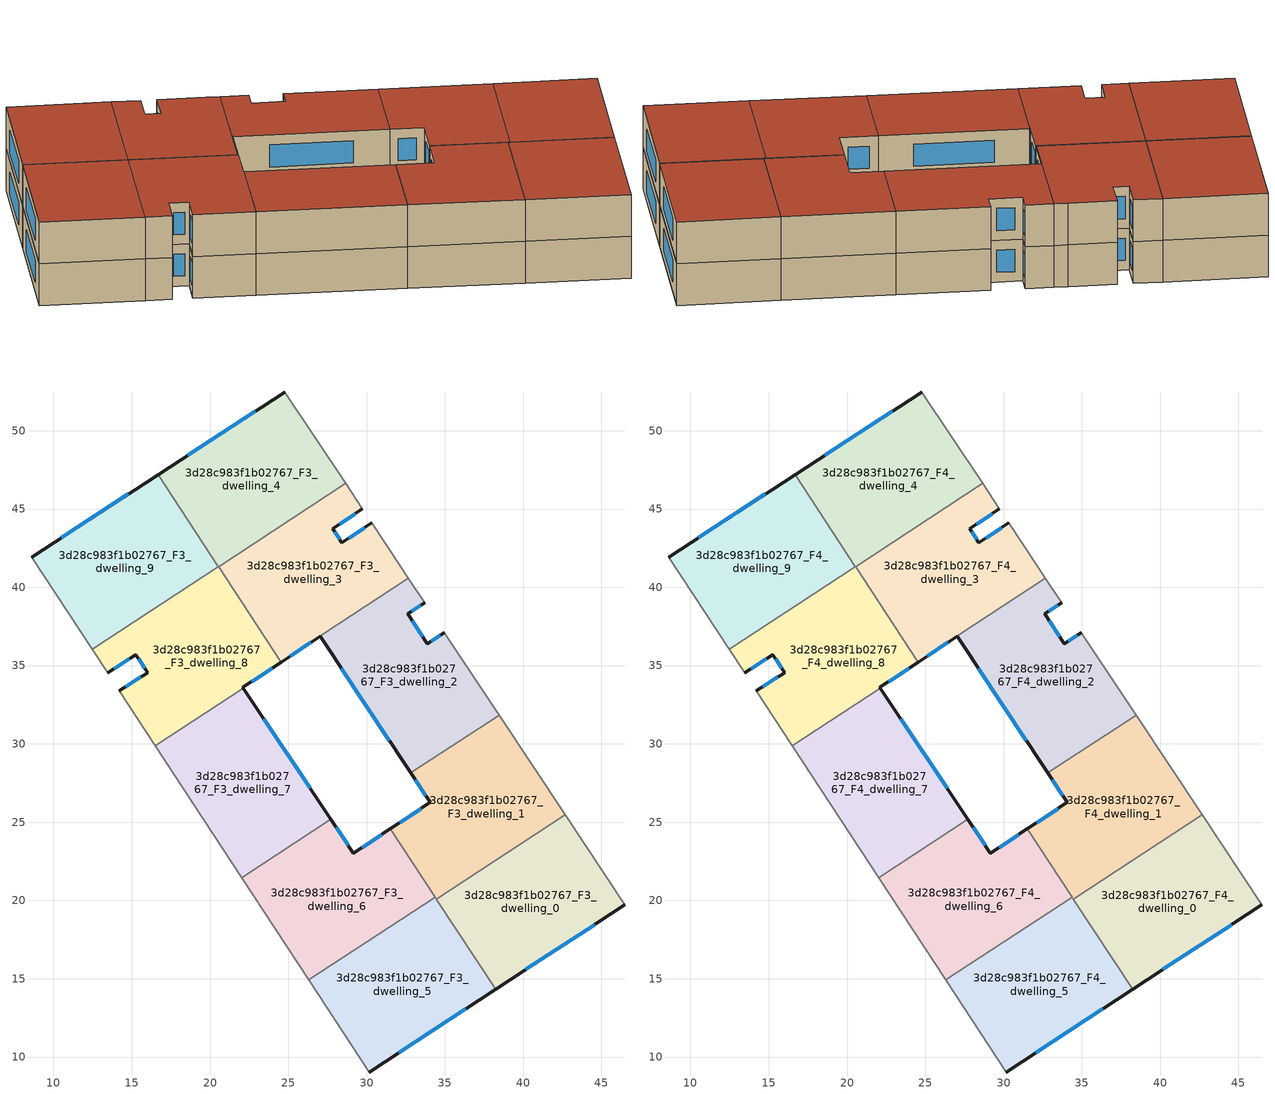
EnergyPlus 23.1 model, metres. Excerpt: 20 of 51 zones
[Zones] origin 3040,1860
3d28c983f1b02767_F3_dwelling_0
 floor to 3d28c983f1b02767_F2_dwelling_0 (EU_floor_Construction): 42.68,25.48 46.5,19.73 38.24,14.32 34.46,20.09 z9
 wall outside (EU_wall_Construction): 38.24,14.32 46.5,19.73 z9:12
 wall to 3d28c983f1b02767_F3_dwelling_1 (EU_wall_Construction): 42.68,25.48 34.46,20.09 z9:12
 wall adiabatic (EU_wall_Construction): 46.5,19.73 42.68,25.48 z9:12
 wall to 3d28c983f1b02767_F3_dwelling_5 (EU_wall_Construction): 34.46,20.09 38.24,14.32 z9:12
 window (EU_Window_Construction): 40.18,15.59 44.56,18.46 z9.7:11.3
3d28c983f1b02767_F3_dwelling_1
 floor to 3d28c983f1b02767_F2_dwelling_1 (EU_floor_Construction): 38.46,31.84 42.68,25.48 34.46,20.09 31.52,24.57 34.08,26.26 32.83,28.15 z9
 wall outside (EU_wall_Construction): 32.83,28.15 34.08,26.26 31.52,24.57 z9:12
 wall to 3d28c983f1b02767_F3_dwelling_2 (EU_wall_Construction): 38.46,31.84 32.83,28.15 z9:12
 wall adiabatic (EU_wall_Construction): 42.68,25.48 38.46,31.84 z9:12
 wall to 3d28c983f1b02767_F3_dwelling_6 (EU_wall_Construction): 31.52,24.57 34.38,20.22 z9:12
 wall to 3d28c983f1b02767_F3_dwelling_5 (EU_wall_Construction): 34.38,20.22 34.46,20.09 z9:12
 window (EU_Window_Construction): 33.48,25.86 32.12,24.97 / 33.12,27.7 33.79,26.7 z9.7:11.3
3d28c983f1b02767_F3_dwelling_2
 floor to 3d28c983f1b02767_F2_dwelling_2 (EU_floor_Construction): 34.97,37.11 38.46,31.84 32.83,28.15 27.03,36.86 24.54,35.22 24.52,35.25 32.66,40.59 33.7,39.02 32.61,38.3 33.88,36.39 z9
 wall outside (EU_wall_Construction): 34.97,37.11 33.88,36.39 32.61,38.3 33.7,39.02 / 24.54,35.22 27.03,36.86 32.83,28.15 z9:12
 wall adiabatic (EU_wall_Construction): 38.46,31.84 34.97,37.11 / 33.7,39.02 32.66,40.59 z9:12
 wall to 3d28c983f1b02767_F3_dwelling_3 (EU_wall_Construction): 32.66,40.59 24.52,35.25 z9:12
 wall to 3d28c983f1b02767_F3_dwelling_8 (EU_wall_Construction): 24.52,35.25 24.54,35.22 z9:12
 window (EU_Window_Construction): 34.71,36.94 34.13,36.56 / 28.39,34.82 31.46,30.19 / 25.13,35.61 26.44,36.48 / 32.87,38.47 33.45,38.85 / 33.58,36.84 32.91,37.86 z9.7:11.3
3d28c983f1b02767_F3_dwelling_3
 floor to 3d28c983f1b02767_F2_dwelling_3 (EU_floor_Construction): 29.73,45 27.83,43.75 28.42,42.86 30.33,44.11 32.12,41.42 32.66,40.59 24.52,35.25 20.55,41.32 28.65,46.63 z9
 wall outside (EU_wall_Construction): 30.33,44.11 28.42,42.86 27.83,43.75 29.73,45 z9:12
 wall adiabatic (EU_wall_Construction): 32.66,40.59 32.12,41.42 30.33,44.11 / 29.73,45 28.65,46.63 z9:12
 wall to 3d28c983f1b02767_F3_dwelling_4 (EU_wall_Construction): 28.65,46.63 20.55,41.32 z9:12
 wall to 3d28c983f1b02767_F3_dwelling_8 (EU_wall_Construction): 20.55,41.32 24.52,35.25 z9:12
 window (EU_Window_Construction): 28.28,44.04 29.29,44.71 / 28.28,43.06 27.97,43.54 / 29.88,43.81 28.87,43.15 z9.7:11.3
3d28c983f1b02767_F3_dwelling_4
 floor to 3d28c983f1b02767_F2_dwelling_4 (EU_floor_Construction): 24.78,52.47 28.65,46.63 20.55,41.32 16.69,47.2 z9
 wall outside (EU_wall_Construction): 24.78,52.47 16.69,47.2 z9:12
 wall adiabatic (EU_wall_Construction): 28.65,46.63 24.78,52.47 z9:12
 wall to 3d28c983f1b02767_F3_dwelling_9 (EU_wall_Construction): 16.69,47.2 20.54,41.32 z9:12
 window (EU_Window_Construction): 22.88,51.24 18.59,48.44 z9.7:11.3
3d28c983f1b02767_F3_dwelling_5
 floor to 3d28c983f1b02767_F2_dwelling_5 (EU_floor_Construction): 34.38,20.22 38.24,14.32 30.16,9.04 26.3,14.93 z9
 wall outside (EU_wall_Construction): 30.16,9.04 38.24,14.32 z9:12
 wall adiabatic (EU_wall_Construction): 26.3,14.93 30.16,9.04 z9:12
 wall to 3d28c983f1b02767_F3_dwelling_6 (EU_wall_Construction): 34.38,20.22 26.3,14.93 z9:12
 window (EU_Window_Construction): 32.06,10.28 36.34,13.08 z9.7:11.3
3d28c983f1b02767_F3_dwelling_6
 floor to 3d28c983f1b02767_F2_dwelling_6 (EU_floor_Construction): 31.52,24.57 34.38,20.22 26.3,14.93 22.02,21.46 27.71,25.19 29.16,23.01 z9
 wall outside (EU_wall_Construction): 31.52,24.57 29.16,23.01 27.71,25.19 z9:12
 wall adiabatic (EU_wall_Construction): 22.02,21.46 26.3,14.93 z9:12
 wall to 3d28c983f1b02767_F3_dwelling_7 (EU_wall_Construction): 27.71,25.19 22.02,21.46 z9:12
 window (EU_Window_Construction): 30.97,24.21 29.71,23.38 / 28.82,23.52 28.05,24.68 z9.7:11.3
3d28c983f1b02767_F3_dwelling_7
 floor to 3d28c983f1b02767_F2_dwelling_7 (EU_floor_Construction): 22.13,33.55 27.71,25.19 22.02,21.46 16.51,29.87 z9
 wall outside (EU_wall_Construction): 27.71,25.19 22.13,33.55 z9:12
 wall adiabatic (EU_wall_Construction): 16.51,29.87 22.02,21.46 z9:12
 wall to 3d28c983f1b02767_F3_dwelling_8 (EU_wall_Construction): 22.13,33.55 16.51,29.87 z9:12
 window (EU_Window_Construction): 26.4,27.15 23.44,31.59 z9.7:11.3
3d28c983f1b02767_F3_dwelling_8
 floor to 3d28c983f1b02767_F2_dwelling_8 (EU_floor_Construction): 20.54,41.32 24.54,35.22 22.1,33.6 22.13,33.55 16.51,29.87 14.21,33.39 16.01,34.55 15.27,35.71 13.46,34.53 12.47,36.03 z9
 wall outside (EU_wall_Construction): 13.46,34.53 15.27,35.71 16.01,34.55 14.21,33.39 / 22.13,33.55 22.1,33.6 24.54,35.22 z9:12
 wall adiabatic (EU_wall_Construction): 12.47,36.03 13.46,34.53 / 14.21,33.39 16.51,29.87 z9:12
 wall to 3d28c983f1b02767_F3_dwelling_9 (EU_wall_Construction): 20.54,41.32 12.47,36.03 z9:12
 window (EU_Window_Construction): 13.88,34.8 14.84,35.43 / 22.67,33.98 23.97,34.84 / 15.59,34.28 14.63,33.66 / 15.44,35.44 15.84,34.82 z9.7:11.3
3d28c983f1b02767_F3_dwelling_9
 floor to 3d28c983f1b02767_F2_dwelling_9 (EU_floor_Construction): 16.69,47.2 20.54,41.32 12.47,36.03 8.6,41.93 z9
 wall outside (EU_wall_Construction): 16.69,47.2 8.6,41.93 z9:12
 wall adiabatic (EU_wall_Construction): 8.6,41.93 12.47,36.03 z9:12
 window (EU_Window_Construction): 14.79,45.96 10.5,43.17 z9.7:11.3
3d28c983f1b02767_F4_dwelling_0
 floor to 3d28c983f1b02767_F3_dwelling_0 (EU_floor_Construction): 42.68,25.48 46.5,19.73 38.24,14.32 34.46,20.09 z12
 wall outside (EU_wall_Construction): 38.24,14.32 46.5,19.73 z12:15
 wall to 3d28c983f1b02767_F4_dwelling_1 (EU_wall_Construction): 42.68,25.48 34.46,20.09 z12:15
 wall adiabatic (EU_wall_Construction): 46.5,19.73 42.68,25.48 z12:15
 wall to 3d28c983f1b02767_F4_dwelling_5 (EU_wall_Construction): 34.46,20.09 38.24,14.32 z12:15
 window (EU_Window_Construction): 40.18,15.59 44.56,18.46 z12.7:14.3
 roof outside (EU_roof_Construction): 46.5,19.73 42.68,25.48 34.46,20.09 38.24,14.32 z15
3d28c983f1b02767_F4_dwelling_1
 floor to 3d28c983f1b02767_F3_dwelling_1 (EU_floor_Construction): 38.46,31.84 42.68,25.48 34.46,20.09 31.52,24.57 34.08,26.26 32.83,28.15 z12
 wall outside (EU_wall_Construction): 32.83,28.15 34.08,26.26 31.52,24.57 z12:15
 wall to 3d28c983f1b02767_F4_dwelling_2 (EU_wall_Construction): 38.46,31.84 32.83,28.15 z12:15
 wall adiabatic (EU_wall_Construction): 42.68,25.48 38.46,31.84 z12:15
 wall to 3d28c983f1b02767_F4_dwelling_6 (EU_wall_Construction): 31.52,24.57 34.38,20.22 z12:15
 wall to 3d28c983f1b02767_F4_dwelling_5 (EU_wall_Construction): 34.38,20.22 34.46,20.09 z12:15
 window (EU_Window_Construction): 33.48,25.86 32.12,24.97 / 33.12,27.7 33.79,26.7 z12.7:14.3
 roof outside (EU_roof_Construction): 42.68,25.48 38.46,31.84 32.83,28.15 34.08,26.26 31.52,24.57 34.46,20.09 z15
3d28c983f1b02767_F4_dwelling_2
 floor to 3d28c983f1b02767_F3_dwelling_2 (EU_floor_Construction): 34.97,37.11 38.46,31.84 32.83,28.15 27.03,36.86 24.54,35.22 24.52,35.25 32.66,40.59 33.7,39.02 32.61,38.3 33.88,36.39 z12
 wall outside (EU_wall_Construction): 34.97,37.11 33.88,36.39 32.61,38.3 33.7,39.02 / 24.54,35.22 27.03,36.86 32.83,28.15 z12:15
 wall adiabatic (EU_wall_Construction): 38.46,31.84 34.97,37.11 / 33.7,39.02 32.66,40.59 z12:15
 wall to 3d28c983f1b02767_F4_dwelling_3 (EU_wall_Construction): 32.66,40.59 24.52,35.25 z12:15
 wall to 3d28c983f1b02767_F4_dwelling_8 (EU_wall_Construction): 24.52,35.25 24.54,35.22 z12:15
 window (EU_Window_Construction): 34.71,36.94 34.13,36.56 / 28.39,34.82 31.46,30.19 / 25.13,35.61 26.44,36.48 / 32.87,38.47 33.45,38.85 / 33.58,36.84 32.91,37.86 z12.7:14.3
 roof outside (EU_roof_Construction): 38.46,31.84 34.97,37.11 33.88,36.39 32.61,38.3 33.7,39.02 32.66,40.59 24.52,35.25 24.54,35.22 27.03,36.86 32.83,28.15 z15
3d28c983f1b02767_F4_dwelling_3
 floor to 3d28c983f1b02767_F3_dwelling_3 (EU_floor_Construction): 29.73,45 27.83,43.75 28.42,42.86 30.33,44.11 32.12,41.42 32.66,40.59 24.52,35.25 20.55,41.32 28.65,46.63 z12
 wall outside (EU_wall_Construction): 30.33,44.11 28.42,42.86 27.83,43.75 29.73,45 z12:15
 wall adiabatic (EU_wall_Construction): 32.66,40.59 32.12,41.42 30.33,44.11 / 29.73,45 28.65,46.63 z12:15
 wall to 3d28c983f1b02767_F4_dwelling_4 (EU_wall_Construction): 28.65,46.63 20.55,41.32 z12:15
 wall to 3d28c983f1b02767_F4_dwelling_8 (EU_wall_Construction): 20.55,41.32 24.52,35.25 z12:15
 window (EU_Window_Construction): 28.28,44.04 29.29,44.71 / 28.28,43.06 27.97,43.54 / 29.88,43.81 28.87,43.15 z12.7:14.3
 roof outside (EU_roof_Construction): 32.66,40.59 32.12,41.42 30.33,44.11 28.42,42.86 27.83,43.75 29.73,45 28.65,46.63 20.55,41.32 24.52,35.25 z15
3d28c983f1b02767_F4_dwelling_4
 floor to 3d28c983f1b02767_F3_dwelling_4 (EU_floor_Construction): 24.78,52.47 28.65,46.63 20.55,41.32 16.69,47.2 z12
 wall outside (EU_wall_Construction): 24.78,52.47 16.69,47.2 z12:15
 wall adiabatic (EU_wall_Construction): 28.65,46.63 24.78,52.47 z12:15
 wall to 3d28c983f1b02767_F4_dwelling_9 (EU_wall_Construction): 16.69,47.2 20.54,41.32 z12:15
 window (EU_Window_Construction): 22.88,51.24 18.59,48.44 z12.7:14.3
 roof outside (EU_roof_Construction): 28.65,46.63 24.78,52.47 16.69,47.2 20.55,41.32 z15
3d28c983f1b02767_F4_dwelling_5
 floor to 3d28c983f1b02767_F3_dwelling_5 (EU_floor_Construction): 34.38,20.22 38.24,14.32 30.16,9.04 26.3,14.93 z12
 wall outside (EU_wall_Construction): 30.16,9.04 38.24,14.32 z12:15
 wall adiabatic (EU_wall_Construction): 26.3,14.93 30.16,9.04 z12:15
 wall to 3d28c983f1b02767_F4_dwelling_6 (EU_wall_Construction): 34.38,20.22 26.3,14.93 z12:15
 window (EU_Window_Construction): 32.06,10.28 36.34,13.08 z12.7:14.3
 roof outside (EU_roof_Construction): 38.24,14.32 34.38,20.22 26.3,14.93 30.16,9.04 z15
3d28c983f1b02767_F4_dwelling_6
 floor to 3d28c983f1b02767_F3_dwelling_6 (EU_floor_Construction): 31.52,24.57 34.38,20.22 26.3,14.93 22.02,21.46 27.71,25.19 29.16,23.01 z12
 wall outside (EU_wall_Construction): 31.52,24.57 29.16,23.01 27.71,25.19 z12:15
 wall adiabatic (EU_wall_Construction): 22.02,21.46 26.3,14.93 z12:15
 wall to 3d28c983f1b02767_F4_dwelling_7 (EU_wall_Construction): 27.71,25.19 22.02,21.46 z12:15
 window (EU_Window_Construction): 30.97,24.21 29.71,23.38 / 28.82,23.52 28.05,24.68 z12.7:14.3
 roof outside (EU_roof_Construction): 34.38,20.22 31.52,24.57 29.16,23.01 27.71,25.19 22.02,21.46 26.3,14.93 z15
3d28c983f1b02767_F4_dwelling_7
 floor to 3d28c983f1b02767_F3_dwelling_7 (EU_floor_Construction): 22.13,33.55 27.71,25.19 22.02,21.46 16.51,29.87 z12
 wall outside (EU_wall_Construction): 27.71,25.19 22.13,33.55 z12:15
 wall adiabatic (EU_wall_Construction): 16.51,29.87 22.02,21.46 z12:15
 wall to 3d28c983f1b02767_F4_dwelling_8 (EU_wall_Construction): 22.13,33.55 16.51,29.87 z12:15
 window (EU_Window_Construction): 26.4,27.15 23.44,31.59 z12.7:14.3
 roof outside (EU_roof_Construction): 27.71,25.19 22.13,33.55 16.51,29.87 22.02,21.46 z15
3d28c983f1b02767_F4_dwelling_8
 floor to 3d28c983f1b02767_F3_dwelling_8 (EU_floor_Construction): 20.54,41.32 24.54,35.22 22.1,33.6 22.13,33.55 16.51,29.87 14.21,33.39 16.01,34.55 15.27,35.71 13.46,34.53 12.47,36.03 z12
 wall outside (EU_wall_Construction): 13.46,34.53 15.27,35.71 16.01,34.55 14.21,33.39 / 22.13,33.55 22.1,33.6 24.54,35.22 z12:15
 wall adiabatic (EU_wall_Construction): 12.47,36.03 13.46,34.53 / 14.21,33.39 16.51,29.87 z12:15
 wall to 3d28c983f1b02767_F4_dwelling_9 (EU_wall_Construction): 20.54,41.32 12.47,36.03 z12:15
 window (EU_Window_Construction): 13.88,34.8 14.84,35.43 / 22.67,33.98 23.97,34.84 / 15.59,34.28 14.63,33.66 / 15.44,35.44 15.84,34.82 z12.7:14.3
 roof outside (EU_roof_Construction): 22.13,33.55 22.1,33.6 24.54,35.22 20.54,41.32 12.47,36.03 13.46,34.53 15.27,35.71 16.01,34.55 14.21,33.39 16.51,29.87 z15
3d28c983f1b02767_F4_dwelling_9
 floor to 3d28c983f1b02767_F3_dwelling_9 (EU_floor_Construction): 16.69,47.2 20.54,41.32 12.47,36.03 8.6,41.93 z12
 wall outside (EU_wall_Construction): 16.69,47.2 8.6,41.93 z12:15
 wall adiabatic (EU_wall_Construction): 8.6,41.93 12.47,36.03 z12:15
 window (EU_Window_Construction): 14.79,45.96 10.5,43.17 z12.7:14.3
 roof outside (EU_roof_Construction): 20.54,41.32 16.69,47.2 8.6,41.93 12.47,36.03 z15
[Building]
EU S2 Campaign: North Axis=0; Terrain=City; Solar Distribution=FullExterior
[Site:Location]
Budapest.Ferenc.Liszt.Intl.AP: Latitude=47.437; Longitude=19.256; Time Zone=1; Elevation=185
[SizingPeriod:WeatherFileDays]
AnnualSizingPeriod: Begin Month=1; Begin Day of Month=1; End Month=12; End Day of Month=31; Day of Week for Start Day=Monday; Use Weather File Daylight Saving Period=No; Use Weather File Rain and Snow Indicators=No
[MATERIAL]
EU_InternalMass_Material: Roughness=MediumRough; Thickness=0.1; Conductivity=1; Density=1800; Specific Heat=900; Thermal Absorptance=0.9; Solar Absorptance=0.7; Visible Absorptance=0.7
[MATERIAL:NOMASS] Roughness=MediumRough; Thermal Absorptance=0.9; Solar Absorptance=0.7; Visible Absorptance=0.7
Name | Thermal Resistance
EU_wall_NoMass | 0.832559
EU_roof_NoMass | 1.39638
EU_floor_NoMass | 0.872794
[WINDOWMATERIAL:SIMPLEGLAZINGSYSTEM]
EU_Window_SimpleGlazing: UFactor=2.79869; Solar Heat Gain Coefficient=0.75; Visible Transmittance=0.75
[CONSTRUCTION]
EU_wall_Construction: EU_wall_NoMass
EU_roof_Construction: EU_roof_NoMass
EU_floor_Construction: EU_floor_NoMass
EU_Window_Construction: EU_Window_SimpleGlazing
EU_InternalMass_Construction: EU_InternalMass_Material
[ZONE] Type=1; Multiplier=1; Ceiling Height=autocalculate; Floor Area=autocalculate; Part of Total Floor Area=Yes
Name | Volume
3d28c983f1b02767_F3_dwelling_0; 3d28c983f1b02767_F4_dwelling_0 | 203.931
3d28c983f1b02767_F3_dwelling_1; 3d28c983f1b02767_F4_dwelling_1 | 203.919
3d28c983f1b02767_F3_dwelling_2; 3d28c983f1b02767_F4_dwelling_2 | 203.936
3d28c983f1b02767_F3_dwelling_3; 3d28c983f1b02767_F4_dwelling_3 | 203.929
3d28c983f1b02767_F3_dwelling_4; 3d28c983f1b02767_F4_dwelling_4 | 203.93
3d28c983f1b02767_F3_dwelling_5; 3d28c983f1b02767_F4_dwelling_5 | 203.903
3d28c983f1b02767_F3_dwelling_6; 3d28c983f1b02767_F4_dwelling_6 | 203.917
3d28c983f1b02767_F3_dwelling_7; 3d28c983f1b02767_F4_dwelling_7 | 203.906
3d28c983f1b02767_F3_dwelling_8; 3d28c983f1b02767_F4_dwelling_8 | 203.914
3d28c983f1b02767_F3_dwelling_9; 3d28c983f1b02767_F4_dwelling_9 | 203.933
[INTERNALMASS] Construction=EU_InternalMass_Construction
Name | Zone or ZoneList | Surface Area
3d28c983f1b02767_F3_dwelling_0_EU_InternalMass | 3d28c983f1b02767_F3_dwelling_0 | 67.9769
3d28c983f1b02767_F3_dwelling_1_EU_InternalMass | 3d28c983f1b02767_F3_dwelling_1 | 67.9731
3d28c983f1b02767_F3_dwelling_2_EU_InternalMass | 3d28c983f1b02767_F3_dwelling_2 | 67.9788
3d28c983f1b02767_F3_dwelling_3_EU_InternalMass | 3d28c983f1b02767_F3_dwelling_3 | 67.9765
3d28c983f1b02767_F3_dwelling_4_EU_InternalMass | 3d28c983f1b02767_F3_dwelling_4 | 67.9766
3d28c983f1b02767_F3_dwelling_5_EU_InternalMass | 3d28c983f1b02767_F3_dwelling_5 | 67.9674
3d28c983f1b02767_F3_dwelling_6_EU_InternalMass | 3d28c983f1b02767_F3_dwelling_6 | 67.9722
3d28c983f1b02767_F3_dwelling_7_EU_InternalMass | 3d28c983f1b02767_F3_dwelling_7 | 67.9686
3d28c983f1b02767_F3_dwelling_8_EU_InternalMass | 3d28c983f1b02767_F3_dwelling_8 | 67.9714
3d28c983f1b02767_F3_dwelling_9_EU_InternalMass | 3d28c983f1b02767_F3_dwelling_9 | 67.9777
3d28c983f1b02767_F4_dwelling_0_EU_InternalMass | 3d28c983f1b02767_F4_dwelling_0 | 67.9769
3d28c983f1b02767_F4_dwelling_1_EU_InternalMass | 3d28c983f1b02767_F4_dwelling_1 | 67.9731
3d28c983f1b02767_F4_dwelling_2_EU_InternalMass | 3d28c983f1b02767_F4_dwelling_2 | 67.9788
3d28c983f1b02767_F4_dwelling_3_EU_InternalMass | 3d28c983f1b02767_F4_dwelling_3 | 67.9765
3d28c983f1b02767_F4_dwelling_4_EU_InternalMass | 3d28c983f1b02767_F4_dwelling_4 | 67.9766
3d28c983f1b02767_F4_dwelling_5_EU_InternalMass | 3d28c983f1b02767_F4_dwelling_5 | 67.9674
3d28c983f1b02767_F4_dwelling_6_EU_InternalMass | 3d28c983f1b02767_F4_dwelling_6 | 67.9722
3d28c983f1b02767_F4_dwelling_7_EU_InternalMass | 3d28c983f1b02767_F4_dwelling_7 | 67.9686
3d28c983f1b02767_F4_dwelling_8_EU_InternalMass | 3d28c983f1b02767_F4_dwelling_8 | 67.9714
3d28c983f1b02767_F4_dwelling_9_EU_InternalMass | 3d28c983f1b02767_F4_dwelling_9 | 67.9777
[OTHEREQUIPMENT] Fuel Type=Electricity; Design Level Calculation Method=Watts/Area; Power per Zone Floor Area=1; Fraction Latent=0; Fraction Radiant=0; Fraction Lost=0; Carbon Dioxide Generation Rate=0; EndUse Subcategory=EU_Step8_InternalGains
Name | Zone or ZoneList or Space or SpaceList | Schedule
EU_Step8_InternalGain_3d28c983f1b02767_F3_dwelling_0_f000 | 3d28c983f1b02767_F3_dwelling_0 | EU_Step8_GainSchedule_3d28c983f1b02767_F3_dwelling_0_f000
EU_Step8_InternalGain_3d28c983f1b02767_F3_dwelling_1_f000 | 3d28c983f1b02767_F3_dwelling_1 | EU_Step8_GainSchedule_3d28c983f1b02767_F3_dwelling_1_f000
EU_Step8_InternalGain_3d28c983f1b02767_F3_dwelling_2_f000 | 3d28c983f1b02767_F3_dwelling_2 | EU_Step8_GainSchedule_3d28c983f1b02767_F3_dwelling_2_f000
EU_Step8_InternalGain_3d28c983f1b02767_F3_dwelling_3_f000 | 3d28c983f1b02767_F3_dwelling_3 | EU_Step8_GainSchedule_3d28c983f1b02767_F3_dwelling_3_f000
EU_Step8_InternalGain_3d28c983f1b02767_F3_dwelling_4_f000 | 3d28c983f1b02767_F3_dwelling_4 | EU_Step8_GainSchedule_3d28c983f1b02767_F3_dwelling_4_f000
EU_Step8_InternalGain_3d28c983f1b02767_F3_dwelling_5_f000 | 3d28c983f1b02767_F3_dwelling_5 | EU_Step8_GainSchedule_3d28c983f1b02767_F3_dwelling_5_f000
EU_Step8_InternalGain_3d28c983f1b02767_F3_dwelling_6_f000 | 3d28c983f1b02767_F3_dwelling_6 | EU_Step8_GainSchedule_3d28c983f1b02767_F3_dwelling_6_f000
EU_Step8_InternalGain_3d28c983f1b02767_F3_dwelling_7_f000 | 3d28c983f1b02767_F3_dwelling_7 | EU_Step8_GainSchedule_3d28c983f1b02767_F3_dwelling_7_f000
EU_Step8_InternalGain_3d28c983f1b02767_F3_dwelling_8_f000 | 3d28c983f1b02767_F3_dwelling_8 | EU_Step8_GainSchedule_3d28c983f1b02767_F3_dwelling_8_f000
EU_Step8_InternalGain_3d28c983f1b02767_F3_dwelling_9_f000 | 3d28c983f1b02767_F3_dwelling_9 | EU_Step8_GainSchedule_3d28c983f1b02767_F3_dwelling_9_f000
EU_Step8_InternalGain_3d28c983f1b02767_F4_dwelling_0_f000 | 3d28c983f1b02767_F4_dwelling_0 | EU_Step8_GainSchedule_3d28c983f1b02767_F4_dwelling_0_f000
EU_Step8_InternalGain_3d28c983f1b02767_F4_dwelling_1_f000 | 3d28c983f1b02767_F4_dwelling_1 | EU_Step8_GainSchedule_3d28c983f1b02767_F4_dwelling_1_f000
EU_Step8_InternalGain_3d28c983f1b02767_F4_dwelling_2_f000 | 3d28c983f1b02767_F4_dwelling_2 | EU_Step8_GainSchedule_3d28c983f1b02767_F4_dwelling_2_f000
EU_Step8_InternalGain_3d28c983f1b02767_F4_dwelling_3_f000 | 3d28c983f1b02767_F4_dwelling_3 | EU_Step8_GainSchedule_3d28c983f1b02767_F4_dwelling_3_f000
EU_Step8_InternalGain_3d28c983f1b02767_F4_dwelling_4_f000 | 3d28c983f1b02767_F4_dwelling_4 | EU_Step8_GainSchedule_3d28c983f1b02767_F4_dwelling_4_f000
EU_Step8_InternalGain_3d28c983f1b02767_F4_dwelling_5_f000 | 3d28c983f1b02767_F4_dwelling_5 | EU_Step8_GainSchedule_3d28c983f1b02767_F4_dwelling_5_f000
EU_Step8_InternalGain_3d28c983f1b02767_F4_dwelling_6_f000 | 3d28c983f1b02767_F4_dwelling_6 | EU_Step8_GainSchedule_3d28c983f1b02767_F4_dwelling_6_f000
EU_Step8_InternalGain_3d28c983f1b02767_F4_dwelling_7_f000 | 3d28c983f1b02767_F4_dwelling_7 | EU_Step8_GainSchedule_3d28c983f1b02767_F4_dwelling_7_f000
EU_Step8_InternalGain_3d28c983f1b02767_F4_dwelling_8_f000 | 3d28c983f1b02767_F4_dwelling_8 | EU_Step8_GainSchedule_3d28c983f1b02767_F4_dwelling_8_f000
EU_Step8_InternalGain_3d28c983f1b02767_F4_dwelling_9_f000 | 3d28c983f1b02767_F4_dwelling_9 | EU_Step8_GainSchedule_3d28c983f1b02767_F4_dwelling_9_f000
[ZONEVENTILATION:DESIGNFLOWRATE] Schedule=EU_AlwaysOn; Design Flow Rate Calculation Method=AirChanges/Hour; Air Changes per Hour=0.475469; Ventilation Type=Natural; Fan Pressure Rise=0; Fan Total Efficiency=1; Constant Term Coefficient=1; Temperature Term Coefficient=0; Velocity Term Coefficient=0; Velocity Squared Term Coefficient=0; Minimum Indoor Temperature=-100; Maximum Indoor Temperature=100; Delta Temperature=-100; Minimum Outdoor Temperature=-100; Maximum Outdoor Temperature=100; Maximum Wind Speed=40
Name | Zone or ZoneList or Space or SpaceList
EU_ConstantAir_3d28c983f1b02767_F3_dwelling_0 | 3d28c983f1b02767_F3_dwelling_0
EU_ConstantAir_3d28c983f1b02767_F3_dwelling_1 | 3d28c983f1b02767_F3_dwelling_1
EU_ConstantAir_3d28c983f1b02767_F3_dwelling_2 | 3d28c983f1b02767_F3_dwelling_2
EU_ConstantAir_3d28c983f1b02767_F3_dwelling_3 | 3d28c983f1b02767_F3_dwelling_3
EU_ConstantAir_3d28c983f1b02767_F3_dwelling_4 | 3d28c983f1b02767_F3_dwelling_4
EU_ConstantAir_3d28c983f1b02767_F3_dwelling_5 | 3d28c983f1b02767_F3_dwelling_5
EU_ConstantAir_3d28c983f1b02767_F3_dwelling_6 | 3d28c983f1b02767_F3_dwelling_6
EU_ConstantAir_3d28c983f1b02767_F3_dwelling_7 | 3d28c983f1b02767_F3_dwelling_7
EU_ConstantAir_3d28c983f1b02767_F3_dwelling_8 | 3d28c983f1b02767_F3_dwelling_8
EU_ConstantAir_3d28c983f1b02767_F3_dwelling_9 | 3d28c983f1b02767_F3_dwelling_9
EU_ConstantAir_3d28c983f1b02767_F4_dwelling_0 | 3d28c983f1b02767_F4_dwelling_0
EU_ConstantAir_3d28c983f1b02767_F4_dwelling_1 | 3d28c983f1b02767_F4_dwelling_1
EU_ConstantAir_3d28c983f1b02767_F4_dwelling_2 | 3d28c983f1b02767_F4_dwelling_2
EU_ConstantAir_3d28c983f1b02767_F4_dwelling_3 | 3d28c983f1b02767_F4_dwelling_3
EU_ConstantAir_3d28c983f1b02767_F4_dwelling_4 | 3d28c983f1b02767_F4_dwelling_4
EU_ConstantAir_3d28c983f1b02767_F4_dwelling_5 | 3d28c983f1b02767_F4_dwelling_5
EU_ConstantAir_3d28c983f1b02767_F4_dwelling_6 | 3d28c983f1b02767_F4_dwelling_6
EU_ConstantAir_3d28c983f1b02767_F4_dwelling_7 | 3d28c983f1b02767_F4_dwelling_7
EU_ConstantAir_3d28c983f1b02767_F4_dwelling_8 | 3d28c983f1b02767_F4_dwelling_8
EU_ConstantAir_3d28c983f1b02767_F4_dwelling_9 | 3d28c983f1b02767_F4_dwelling_9
[HVACTEMPLATE:THERMOSTAT] Constant Heating Setpoint=20; Constant Cooling Setpoint=50
EU_HeatOnly_3d28c983f1b02767_F0_dwelling_0; EU_HeatOnly_3d28c983f1b02767_F0_dwelling_1; EU_HeatOnly_3d28c983f1b02767_F0_dwelling_2; EU_HeatOnly_3d28c983f1b02767_F0_dwelling_3; EU_HeatOnly_3d28c983f1b02767_F0_dwelling_4; EU_HeatOnly_3d28c983f1b02767_F0_dwelling_5; EU_HeatOnly_3d28c983f1b02767_F0_dwelling_6; EU_HeatOnly_3d28c983f1b02767_F0_dwelling_7; EU_HeatOnly_3d28c983f1b02767_F0_dwelling_8; EU_HeatOnly_3d28c983f1b02767_F0_dwelling_9; EU_HeatOnly_3d28c983f1b02767_F0_dwelling_10; EU_HeatOnly_3d28c983f1b02767_F1_dwelling_0; EU_HeatOnly_3d28c983f1b02767_F1_dwelling_1; EU_HeatOnly_3d28c983f1b02767_F1_dwelling_2; EU_HeatOnly_3d28c983f1b02767_F1_dwelling_3; EU_HeatOnly_3d28c983f1b02767_F1_dwelling_4; EU_HeatOnly_3d28c983f1b02767_F1_dwelling_5; EU_HeatOnly_3d28c983f1b02767_F1_dwelling_6; EU_HeatOnly_3d28c983f1b02767_F1_dwelling_7; EU_HeatOnly_3d28c983f1b02767_F1_dwelling_8; EU_HeatOnly_3d28c983f1b02767_F1_dwelling_9; EU_HeatOnly_3d28c983f1b02767_F2_dwelling_0; EU_HeatOnly_3d28c983f1b02767_F2_dwelling_1; EU_HeatOnly_3d28c983f1b02767_F2_dwelling_2; EU_HeatOnly_3d28c983f1b02767_F2_dwelling_3; EU_HeatOnly_3d28c983f1b02767_F2_dwelling_4; EU_HeatOnly_3d28c983f1b02767_F2_dwelling_5; EU_HeatOnly_3d28c983f1b02767_F2_dwelling_6; EU_HeatOnly_3d28c983f1b02767_F2_dwelling_7; EU_HeatOnly_3d28c983f1b02767_F2_dwelling_8; EU_HeatOnly_3d28c983f1b02767_F2_dwelling_9; EU_HeatOnly_3d28c983f1b02767_F3_dwelling_0; EU_HeatOnly_3d28c983f1b02767_F3_dwelling_1; EU_HeatOnly_3d28c983f1b02767_F3_dwelling_2; EU_HeatOnly_3d28c983f1b02767_F3_dwelling_3; EU_HeatOnly_3d28c983f1b02767_F3_dwelling_4; EU_HeatOnly_3d28c983f1b02767_F3_dwelling_5; EU_HeatOnly_3d28c983f1b02767_F3_dwelling_6; EU_HeatOnly_3d28c983f1b02767_F3_dwelling_7; EU_HeatOnly_3d28c983f1b02767_F3_dwelling_8; EU_HeatOnly_3d28c983f1b02767_F3_dwelling_9; EU_HeatOnly_3d28c983f1b02767_F4_dwelling_0; EU_HeatOnly_3d28c983f1b02767_F4_dwelling_1; EU_HeatOnly_3d28c983f1b02767_F4_dwelling_2; EU_HeatOnly_3d28c983f1b02767_F4_dwelling_3; EU_HeatOnly_3d28c983f1b02767_F4_dwelling_4; EU_HeatOnly_3d28c983f1b02767_F4_dwelling_5; EU_HeatOnly_3d28c983f1b02767_F4_dwelling_6; EU_HeatOnly_3d28c983f1b02767_F4_dwelling_7; EU_HeatOnly_3d28c983f1b02767_F4_dwelling_8; EU_HeatOnly_3d28c983f1b02767_F4_dwelling_9
[HVACTEMPLATE:ZONE:IDEALLOADSAIRSYSTEM] System Availability Schedule=EU_AlwaysOn; Maximum Heating Supply Air Temperature=50; Minimum Cooling Supply Air Temperature=13; Maximum Heating Supply Air Humidity Ratio=0.0156; Minimum Cooling Supply Air Humidity Ratio=0.0077; Heating Limit=NoLimit; Cooling Limit=NoLimit; Heating Availability Schedule=EU_AlwaysOn; Cooling Availability Schedule=EU_CoolingOff; Dehumidification Control Type=ConstantSensibleHeatRatio; Cooling Sensible Heat Ratio=0.7; Dehumidification Setpoint=60; Humidification Control Type=None; Humidification Setpoint=30; Outdoor Air Method=None; Outdoor Air Flow Rate per Person=0.00944; Outdoor Air Flow Rate per Zone Floor Area=0; Outdoor Air Flow Rate per Zone=0; Demand Controlled Ventilation Type=None; Outdoor Air Economizer Type=NoEconomizer; Heat Recovery Type=None; Sensible Heat Recovery Effectiveness=0.7; Latent Heat Recovery Effectiveness=0.65
Name | Template Thermostat
3d28c983f1b02767_F3_dwelling_0 | EU_HeatOnly_3d28c983f1b02767_F3_dwelling_0
3d28c983f1b02767_F3_dwelling_1 | EU_HeatOnly_3d28c983f1b02767_F3_dwelling_1
3d28c983f1b02767_F3_dwelling_2 | EU_HeatOnly_3d28c983f1b02767_F3_dwelling_2
3d28c983f1b02767_F3_dwelling_3 | EU_HeatOnly_3d28c983f1b02767_F3_dwelling_3
3d28c983f1b02767_F3_dwelling_4 | EU_HeatOnly_3d28c983f1b02767_F3_dwelling_4
3d28c983f1b02767_F3_dwelling_5 | EU_HeatOnly_3d28c983f1b02767_F3_dwelling_5
3d28c983f1b02767_F3_dwelling_6 | EU_HeatOnly_3d28c983f1b02767_F3_dwelling_6
3d28c983f1b02767_F3_dwelling_7 | EU_HeatOnly_3d28c983f1b02767_F3_dwelling_7
3d28c983f1b02767_F3_dwelling_8 | EU_HeatOnly_3d28c983f1b02767_F3_dwelling_8
3d28c983f1b02767_F3_dwelling_9 | EU_HeatOnly_3d28c983f1b02767_F3_dwelling_9
3d28c983f1b02767_F4_dwelling_0 | EU_HeatOnly_3d28c983f1b02767_F4_dwelling_0
3d28c983f1b02767_F4_dwelling_1 | EU_HeatOnly_3d28c983f1b02767_F4_dwelling_1
3d28c983f1b02767_F4_dwelling_2 | EU_HeatOnly_3d28c983f1b02767_F4_dwelling_2
3d28c983f1b02767_F4_dwelling_3 | EU_HeatOnly_3d28c983f1b02767_F4_dwelling_3
3d28c983f1b02767_F4_dwelling_4 | EU_HeatOnly_3d28c983f1b02767_F4_dwelling_4
3d28c983f1b02767_F4_dwelling_5 | EU_HeatOnly_3d28c983f1b02767_F4_dwelling_5
3d28c983f1b02767_F4_dwelling_6 | EU_HeatOnly_3d28c983f1b02767_F4_dwelling_6
3d28c983f1b02767_F4_dwelling_7 | EU_HeatOnly_3d28c983f1b02767_F4_dwelling_7
3d28c983f1b02767_F4_dwelling_8 | EU_HeatOnly_3d28c983f1b02767_F4_dwelling_8
3d28c983f1b02767_F4_dwelling_9 | EU_HeatOnly_3d28c983f1b02767_F4_dwelling_9
[SIZING:ZONE] Zone Cooling Design Supply Air Temperature Input Method=SupplyAirTemperature; Zone Cooling Design Supply Air Temperature=13; Zone Heating Design Supply Air Temperature Input Method=SupplyAirTemperature; Zone Heating Design Supply Air Temperature=50; Zone Cooling Design Supply Air Humidity Ratio=0.008; Zone Heating Design Supply Air Humidity Ratio=0.008; Cooling Design Air Flow Method=DesignDay; Cooling Design Air Flow Rate=0; Cooling Minimum Air Flow per Zone Floor Area=0.000762; Cooling Minimum Air Flow=0; Cooling Minimum Air Flow Fraction=0.2; Heating Design Air Flow Method=DesignDay; Heating Design Air Flow Rate=0; Heating Maximum Air Flow per Zone Floor Area=0.002032; Heating Maximum Air Flow=0.141576; Heating Maximum Air Flow Fraction=0.3; Account for Dedicated Outdoor Air System=No; Dedicated Outdoor Air System Control Strategy=NeutralSupplyAir; Dedicated Outdoor Air Low Setpoint Temperature for Design=autosize; Dedicated Outdoor Air High Setpoint Temperature for Design=autosize; Zone Load Sizing Method=Sensible Load Only No Latent Load; Zone Latent Cooling Design Supply Air Humidity Ratio Input Method=HumidityRatioDifference; Zone Cooling Design Supply Air Humidity Ratio Difference=0.005; Zone Latent Heating Design Supply Air Humidity Ratio Input Method=HumidityRatioDifference; Zone Humidification Design Supply Air Humidity Ratio Difference=0.005
3d28c983f1b02767_F3_dwelling_0; 3d28c983f1b02767_F3_dwelling_1; 3d28c983f1b02767_F3_dwelling_2; 3d28c983f1b02767_F3_dwelling_3; 3d28c983f1b02767_F3_dwelling_4; 3d28c983f1b02767_F3_dwelling_5; 3d28c983f1b02767_F3_dwelling_6; 3d28c983f1b02767_F3_dwelling_7; 3d28c983f1b02767_F3_dwelling_8; 3d28c983f1b02767_F3_dwelling_9; 3d28c983f1b02767_F4_dwelling_0; 3d28c983f1b02767_F4_dwelling_1; 3d28c983f1b02767_F4_dwelling_2; 3d28c983f1b02767_F4_dwelling_3; 3d28c983f1b02767_F4_dwelling_4; 3d28c983f1b02767_F4_dwelling_5; 3d28c983f1b02767_F4_dwelling_6; 3d28c983f1b02767_F4_dwelling_7; 3d28c983f1b02767_F4_dwelling_8; 3d28c983f1b02767_F4_dwelling_9
[SCHEDULE:CONSTANT]
Name | Hourly Value
EU_AlwaysOn | 1
EU_CoolingOff | 0
[SCHEDULE:FILE] Column Number=1; Rows to Skip at Top=0; Number of Hours of Data=8760; Column Separator=Comma; Interpolate to Timestep=No; Minutes per Item=60; Adjust Schedule for Daylight Savings=Yes
Name | File
EU_Step8_GainSchedule_3d28c983f1b02767_F3_dwelling_0_f000 | ../../schedules/3d28c983f1b02767/3d28c983f1b02767_F3_dwelling_0_f000_gain.csv
EU_Step8_GainSchedule_3d28c983f1b02767_F3_dwelling_1_f000 | ../../schedules/3d28c983f1b02767/3d28c983f1b02767_F3_dwelling_1_f000_gain.csv
EU_Step8_GainSchedule_3d28c983f1b02767_F3_dwelling_2_f000 | ../../schedules/3d28c983f1b02767/3d28c983f1b02767_F3_dwelling_2_f000_gain.csv
EU_Step8_GainSchedule_3d28c983f1b02767_F3_dwelling_3_f000 | ../../schedules/3d28c983f1b02767/3d28c983f1b02767_F3_dwelling_3_f000_gain.csv
EU_Step8_GainSchedule_3d28c983f1b02767_F3_dwelling_4_f000 | ../../schedules/3d28c983f1b02767/3d28c983f1b02767_F3_dwelling_4_f000_gain.csv
EU_Step8_GainSchedule_3d28c983f1b02767_F3_dwelling_5_f000 | ../../schedules/3d28c983f1b02767/3d28c983f1b02767_F3_dwelling_5_f000_gain.csv
EU_Step8_GainSchedule_3d28c983f1b02767_F3_dwelling_6_f000 | ../../schedules/3d28c983f1b02767/3d28c983f1b02767_F3_dwelling_6_f000_gain.csv
EU_Step8_GainSchedule_3d28c983f1b02767_F3_dwelling_7_f000 | ../../schedules/3d28c983f1b02767/3d28c983f1b02767_F3_dwelling_7_f000_gain.csv
EU_Step8_GainSchedule_3d28c983f1b02767_F3_dwelling_8_f000 | ../../schedules/3d28c983f1b02767/3d28c983f1b02767_F3_dwelling_8_f000_gain.csv
EU_Step8_GainSchedule_3d28c983f1b02767_F3_dwelling_9_f000 | ../../schedules/3d28c983f1b02767/3d28c983f1b02767_F3_dwelling_9_f000_gain.csv
EU_Step8_GainSchedule_3d28c983f1b02767_F4_dwelling_0_f000 | ../../schedules/3d28c983f1b02767/3d28c983f1b02767_F4_dwelling_0_f000_gain.csv
EU_Step8_GainSchedule_3d28c983f1b02767_F4_dwelling_1_f000 | ../../schedules/3d28c983f1b02767/3d28c983f1b02767_F4_dwelling_1_f000_gain.csv
EU_Step8_GainSchedule_3d28c983f1b02767_F4_dwelling_2_f000 | ../../schedules/3d28c983f1b02767/3d28c983f1b02767_F4_dwelling_2_f000_gain.csv
EU_Step8_GainSchedule_3d28c983f1b02767_F4_dwelling_3_f000 | ../../schedules/3d28c983f1b02767/3d28c983f1b02767_F4_dwelling_3_f000_gain.csv
EU_Step8_GainSchedule_3d28c983f1b02767_F4_dwelling_4_f000 | ../../schedules/3d28c983f1b02767/3d28c983f1b02767_F4_dwelling_4_f000_gain.csv
EU_Step8_GainSchedule_3d28c983f1b02767_F4_dwelling_5_f000 | ../../schedules/3d28c983f1b02767/3d28c983f1b02767_F4_dwelling_5_f000_gain.csv
EU_Step8_GainSchedule_3d28c983f1b02767_F4_dwelling_6_f000 | ../../schedules/3d28c983f1b02767/3d28c983f1b02767_F4_dwelling_6_f000_gain.csv
EU_Step8_GainSchedule_3d28c983f1b02767_F4_dwelling_7_f000 | ../../schedules/3d28c983f1b02767/3d28c983f1b02767_F4_dwelling_7_f000_gain.csv
EU_Step8_GainSchedule_3d28c983f1b02767_F4_dwelling_8_f000 | ../../schedules/3d28c983f1b02767/3d28c983f1b02767_F4_dwelling_8_f000_gain.csv
EU_Step8_GainSchedule_3d28c983f1b02767_F4_dwelling_9_f000 | ../../schedules/3d28c983f1b02767/3d28c983f1b02767_F4_dwelling_9_f000_gain.csv
